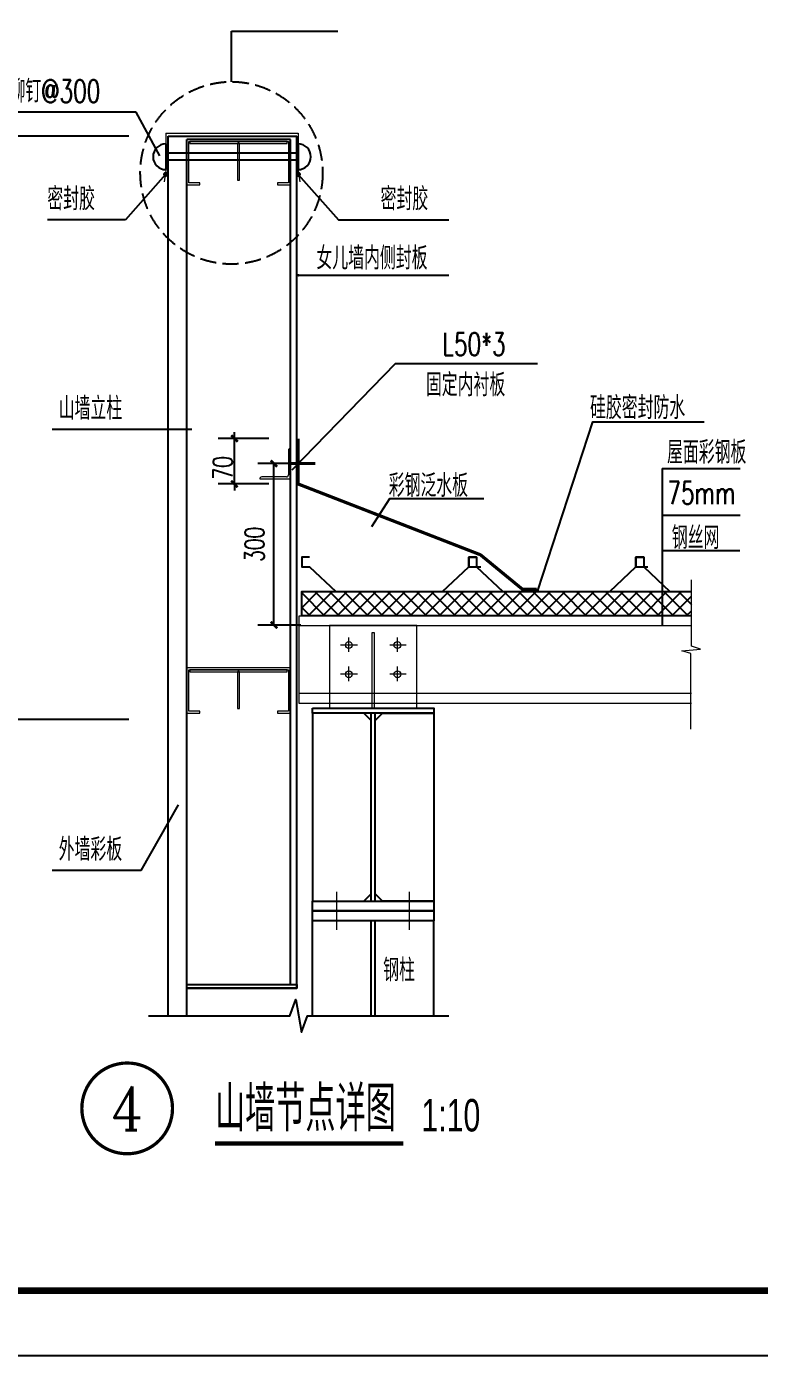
# Model space of a CAD drawing. Extents: x 39560 to 217760, y -140239 to 277665.
# Drawn here: x 136902 to 148218, y -140239 to -119739 of the extents above; entities that cross this region are included whole.
import ezdxf
from ezdxf.enums import TextEntityAlignment as Align

# ---------------------------------------------------------------- set-up
doc = ezdxf.new("R2010")
doc.units = 0
doc.header["$LTSCALE"] = 1000
doc.header["$MEASUREMENT"] = 0
for name, pattern in [('ACAD_ISO02W100', [15, 12, -3]), ('ACAD_ISO04W100', [30.5, 24, -3, 0.5, -3]), ('DASH', [0.35, 0.25, -0.1])]:
    doc.linetypes.add(name, pattern=pattern)
for name, color, linetype in [('AXIS', 3, 'Continuous'), ('DIM_IDEN', 3, 'Continuous'), ('DIM_SYMB', 3, 'Continuous'), ('PUB_DIM', 3, 'Continuous'), ('PUB_HATCH', 8, 'Continuous'), ('PUB_TEXT', 7, 'Continuous'), ('PUB_TITLE', 4, 'Continuous'), ('WINDOW', 4, 'Continuous'), ('包边', 6, 'Continuous'), ('钢梁', 4, 'Continuous')]:
    doc.layers.add(name, color=color, linetype=linetype)
for name, color, linetype, lineweight in [('BOLT', 62, 'Continuous', 18), ('压型钢板', 136, 'Continuous', 5), ('檩条', 200, 'Continuous', 5), ('虚线', 1, 'ACAD_ISO02W100', 13), ('轴线', 1, 'ACAD_ISO04W100', 9), ('钢柱', 4, 'Continuous', 25), ('零部件', 3, 'Continuous', 5)]:
    doc.layers.add(name, color=color, linetype=linetype, lineweight=lineweight)
doc.styles.add('_TCH_LABEL', font='COMPLEX', dxfattribs={"bigfont": 'GBCBIG'})
doc.styles.add('DIM_FONT', font='SIMPLEX', dxfattribs={"width": 0.7, "bigfont": 'GBCBIG'})
doc.styles.add('HZTXT', font='ROMANS.shx', dxfattribs={"width": 0.6, "bigfont": 'HZTXT.shx'})
doc.styles.add('天和', font='天和字符.shx', dxfattribs={"width": 0.7, "bigfont": '天和汉字.shx'})
doc.dimstyles.new('DIMN', dxfattribs={"dimtxt": 300, "dimasz": 100, "dimexe": 250, "dimexo": 300, "dimgap": 150, "dimtad": 1, "dimdec": 0, "dimzin": 0, "dimdsep": 46, "dimtxsty": 'DIM_FONT', "dimblk": 'ARCHTICK', "dimcen": 0.09, "dimclrt": 7, "dimazin": 2, "dimtfac": 1, "dimtdec": 0, "dimtix": 1, "dimtmove": 2, "dimatfit": 3, "dimfxl": 1, "dimtolj": 1, "dimtzin": 0, "dimarcsym": 0})

# ---------------------------------------------------------------- blocks, each defined once
blk = doc.blocks.new('A$C566B0210')
at = {"layer": '檩条'}
for p, q in [((885, 885), (885, 120)), ((945, 0), (945, 945)), ((945, 945), (945, 945)), ((0, 0), (945, 0)), ((0, 0), (0, 0)), ((825, 60), (60, 60))]:
    blk.add_line(p, q, dxfattribs=at)
for centre, start, end in [((945, 885), 90, 180), ((60, 0), 90, 180), ((825, 120), 270, 0)]:
    blk.add_arc(centre, 60, start, end, dxfattribs=at)
blk = doc.blocks.new('_ArchTick')
at = {"color": 0, "linetype": 'ByBlock', "const_width": 0.4}
blk.add_lwpolyline([(-0.5, -0.5), (0.5, 0.5)], dxfattribs=at)
blk = doc.blocks.new('*D82')
at = {"layer": 'Defpoints', "color": 0, "linetype": 'ByBlock', "transparency": 16777216}
for p in [(140112, -126095), (140944, -126095), (140944, -126795)]:
    blk.add_point(p, dxfattribs=at)
at = {"layer": 'PUB_DIM', "color": 0, "linetype": 'ByBlock', "lineweight": -2, "transparency": 16777216}
for p, q in [((140112, -126095), (140112, -125995)), ((140644, -126095), (139862, -126095)), ((140112, -126795), (140112, -126095)), ((140644, -126795), (139862, -126795)), ((140112, -126795), (140112, -126895))]:
    blk.add_line(p, q, dxfattribs=at)
at = {"layer": 'PUB_DIM', "color": 0, "linetype": 'ByBlock', "lineweight": -2, "transparency": 16777216, "xscale": 100, "yscale": 100, "zscale": 100}
for p, rotation in [((140112, -126095), 270), ((140112, -126795), 90)]:
    blk.add_blockref('_ArchTick', p, dxfattribs=dict(at, rotation=rotation))
at = {"layer": 'PUB_DIM', "color": 7, "linetype": 'ByBlock', "transparency": 16777216, "insert": (139932, -126546), "char_height": 300, "attachment_point": 5, "rotation": 90, "style": 'DIM_FONT'}
blk.add_mtext('\\A1;70', dxfattribs=at)
blk = doc.blocks.new('*D83')
at = {"layer": 'Defpoints', "color": 0, "linetype": 'ByBlock', "transparency": 16777216}
for p in [(140722, -126480), (141437, -126480), (141437, -128972)]:
    blk.add_point(p, dxfattribs=at)
at = {"layer": 'PUB_DIM', "color": 0, "linetype": 'ByBlock', "lineweight": -2, "transparency": 16777216}
for p, q in [((141137, -126480), (140472, -126480)), ((140722, -128972), (140722, -126480)), ((141137, -128972), (140472, -128972))]:
    blk.add_line(p, q, dxfattribs=at)
at = {"layer": 'PUB_DIM', "color": 0, "linetype": 'ByBlock', "lineweight": -2, "transparency": 16777216, "xscale": 100, "yscale": 100, "zscale": 100}
for p, rotation in [((140722, -126480), 90), ((140722, -128972), 270)]:
    blk.add_blockref('_ArchTick', p, dxfattribs=dict(at, rotation=rotation))
at = {"layer": 'PUB_DIM', "color": 7, "linetype": 'ByBlock', "transparency": 16777216, "insert": (140422, -127726), "char_height": 300, "attachment_point": 5, "rotation": 90, "style": 'DIM_FONT'}
blk.add_mtext('\\A1;300', dxfattribs=at)

msp = doc.modelspace()

# ---------------------------------------------------------------- hatches: boundary and pattern name
at = {"layer": 'PUB_HATCH'}
h = msp.add_hatch(dxfattribs=at)
h.set_pattern_fill('ANSI37', color=256, scale=100, style=0)
h.set_pattern_definition([(45, (-31941.59, 123416.64), (-112.2532, 112.2532), []), (135, (-31941.59, 123416.64), (-112.2532, -112.2532), [])])
h.paths.add_polyline_path([(147167.24, -128455.019), (146835.658, -128455.019), (141150.658, -128455.019), (141150.658, -128830.019), (147167.24, -128830.019)])
at = {"layer": '压型钢板'}
msp.add_hatch(color=11, dxfattribs=at).paths.add_polyline_path([(144816.934, -128455.019), (144777.738, -128420.428), (144774.416, -128420.428), (144731.341, -128455.019)])

# ---------------------------------------------------------------- linework, layer by layer
at = {"layer": 'AXIS'}
for p, q in [((138481.606, -121430.941, 53780), (136015.921, -121430.941, 53780)), ((138481.606, -130430.941, 53780), (136015.921, -130430.941, 53780))]:
    msp.add_line(p, q, dxfattribs=at)
at = {"layer": 'BOLT'}
for p, q in [((142011.672, -129280.019, 54280), (141751.928, -129280.019, 54280)), ((141878.158, -129385.298, 54280), (141878.158, -129163.287, 54280)), ((142761.672, -129280.019, 54280), (142508.588, -129280.019, 54280)), ((142628.158, -129385.298, 54280), (142628.158, -129163.287, 54280)), ((142011.672, -129730.019, 54280), (141751.928, -129730.019, 54280)), ((141878.158, -129835.298, 54280), (141878.158, -129613.287, 54280)), ((142761.672, -129730.019, 54280), (142508.588, -129730.019, 54280)), ((142628.158, -129835.298, 54280), (142628.158, -129613.287, 54280))]:
    msp.add_line(p, q, dxfattribs=at)
at = {"layer": 'BOLT', "color": 9}
for p, q in [((141690.658, -133671.146, 54280), (141690.658, -133088.946, 54280)), ((142815.658, -133671.146, 54280), (142815.658, -133088.946, 54280))]:
    msp.add_line(p, q, dxfattribs=at)
at = {"layer": 'BOLT'}
for centre in [(141878.158, -129280.019, 54280), (142628.158, -129280.019, 54280), (141878.158, -129730.019, 54280), (142628.158, -129730.019, 54280)]:
    msp.add_circle(centre, 52.5, dxfattribs=at)
at = {"layer": 'DIM_IDEN', "const_width": 50, "elevation": 26890}
msp.add_lwpolyline([(139155.911, -136428.043, 1), (137755.911, -136428.043, 1)], format="xyb", close=True, dxfattribs=at)
at = {"layer": 'DIM_SYMB'}
for p, q in [((146716.859, -126554.962, 54280), (146716.128, -128980.019, 54280)), ((146716.859, -127822.219, 54280), (147912.672, -127822.219, 54280))]:
    msp.add_line(p, q, dxfattribs=at)
at = {"layer": 'DIM_SYMB', "elevation": 54280}
for points in [[(141001.053, -126577.818), (142600.939, -124937.187), (144792.768, -124937.187)], [(144796.545, -128437.025), (145643.28, -125834.336), (147361.951, -125834.336)], [(146716.859, -126554.962), (147919.319, -126554.962)], [(142234.264, -127453.193), (142513.426, -127020.487), (143961.428, -127020.487)], [(146716.859, -127275.736), (147919.319, -127275.736)]]:
    msp.add_lwpolyline(points, dxfattribs=at)
at = {"layer": 'DIM_SYMB', "linetype": 'ByBlock', "elevation": 54280}
msp.add_lwpolyline([(138785.135, -135001.72), (140967.546, -135001.72), (141059.266, -134749.72), (141148.135, -135253.72), (141237.546, -135001.72), (143419.956, -135001.72)], dxfattribs=at)
at = {"layer": 'DIM_SYMB', "const_width": 70, "elevation": 26890}
msp.add_lwpolyline([(139810.855, -136970.157), (142717.233, -136970.157)], dxfattribs=at)
at = {"layer": 'PUB_DIM', "color": 7, "linetype": 'ByBlock'}
for p, q in [((140066.069, -119810.613, 54280), (141706.207, -119810.613, 54280)), ((140066.069, -120590.049, 54280), (140066.069, -119810.613, 54280)), ((138592.671, -121061.347, 54280), (135343.085, -121061.347, 54280)), ((138961.895, -121731.122, 54280), (138592.671, -121061.347, 54280)), ((139049.713, -122019.158, 54280), (138430.884, -122722.727, 54280)), ((141098.029, -122019.158, 54280), (141716.858, -122722.727, 54280)), ((138430.884, -122722.727, 54280), (137223.253, -122722.727, 54280)), ((141716.858, -122722.727, 54280), (143421.019, -122722.727, 54280)), ((141108.101, -123575.601, 54280), (143421.019, -123575.601, 54280))]:
    msp.add_line(p, q, dxfattribs=at)
at = {"layer": 'PUB_DIM', "elevation": 54280}
for points, const_width in [([(139059.241, -122001.574, 1), (139040.185, -122036.743, 1)], 40), ([(141088.501, -122001.574, -1), (141107.557, -122036.743, -1)], 40), ([(141088.101, -123575.601, 1), (141108.101, -123575.601, 1)], 20)]:
    msp.add_lwpolyline(points, format="xyb", close=True, dxfattribs=dict(at, const_width=const_width))
at = {"layer": 'PUB_DIM', "color": 7, "linetype": 'DASH'}
msp.add_circle((140066.069, -121997.259, 54280), 1407.209, dxfattribs=at)
at = {"layer": 'PUB_TEXT'}
for p, q in [((139453.131, -125954.481, 54280), (137300.206, -125954.481, 54280)), ((138669.427, -132759.238, 54280), (139246.792, -131745.66, 54280)), ((138669.427, -132759.238, 54280), (137300.206, -132759.238, 54280))]:
    msp.add_line(p, q, dxfattribs=at)
at = {"layer": 'PUB_TITLE'}
msp.add_lwpolyline([(98959.763, -140239.081), (158359.763, -140239.081), (158359.763, -98239.081), (98959.763, -98239.081)], close=True, dxfattribs=at)
at = {"layer": 'PUB_TITLE', "const_width": 100}
msp.add_lwpolyline([(99959.763, -139239.081), (157359.763, -139239.081), (157359.763, -99239.081), (99959.763, -99239.081)], close=True, dxfattribs=at)
at = {"layer": 'WINDOW', "color": 2}
for p, q in [((139053.511, -121548.921, 54280), (139053.511, -121945.994, 54280)), ((141094.23, -121548.921, 54280), (141094.23, -121945.994, 54280)), ((141094.23, -121692.159, 54280), (139053.511, -121692.159, 54280)), ((141094.23, -121802.458, 54280), (139053.511, -121802.458, 54280))]:
    msp.add_line(p, q, dxfattribs=at)
at = {"layer": 'WINDOW', "elevation": 54280}
msp.add_lwpolyline([(147167.24, -128830.019), (141150.658, -128830.019), (141150.658, -128455.019), (147167.24, -128455.019)], dxfattribs=at)
at = {"layer": 'WINDOW', "color": 2}
for centre, start, end in [((139053.511, -121747.458, 54280), 90, 270), ((141094.23, -121747.458, 54280), 270, 90)]:
    msp.add_arc(centre, 198.537, start, end, dxfattribs=at)
at = {"layer": '包边', "color": 2, "const_width": 50, "elevation": 54280}
msp.add_lwpolyline([(141093.802, -126094.874), (141093.802, -126794.874), (143910.129, -127887.928), (144559.383, -128420.428), (144777.738, -128420.428)], dxfattribs=at)
at = {"layer": '压型钢板', "color": 11}
for q in [(144731.341, -128455.019, 54280), (144816.934, -128455.019, 54280)]:
    msp.add_line((144776.155, -128419.032, 54280), q, dxfattribs=at)
at = {"layer": '檩条'}
for p, q in [((141113.158, -128980.019, 54280), (147167.24, -128980.019, 54280)), ((147167.24, -130030.019, 54280), (141113.158, -130030.019, 54280))]:
    msp.add_line(p, q, dxfattribs=at)
for points, elevation in [([(140775.658, -122180.941), (140975.658, -122180.941), (140975.658, -121480.941), (139375.658, -121480.941), (139375.658, -122180.941), (139575.658, -122180.941), (139575.658, -122150.941), (139405.658, -122150.941), (139405.658, -121510.941), (140945.658, -121510.941), (140945.658, -122150.941), (140775.658, -122150.941)], 54280), ([(140775.658, -130330.941), (140975.658, -130330.941), (140975.658, -129630.941), (139375.658, -129630.941), (139375.658, -130330.941), (139575.658, -130330.941), (139575.658, -130300.941), (139405.658, -130300.941), (139405.658, -129660.941), (140945.658, -129660.941), (140945.658, -130300.941), (140775.658, -130300.941)], 53780)]:
    msp.add_lwpolyline(points, close=True, dxfattribs=dict(at, elevation=elevation))
at = {"layer": '檩条', "const_width": 45, "elevation": 54280}
msp.add_lwpolyline([(140941.077, -126480.019), (141360.374, -126480.019)], dxfattribs=at)
at = {"layer": '檩条', "elevation": 54280}
msp.add_lwpolyline([(147167.24, -130180.019), (143550.658, -130180.019), (143550.658, -130180.019), (141113.158, -130180.019), (141113.158, -128830.019), (147167.24, -128830.019)], dxfattribs=at)
at = {"layer": '虚线', "linetype": 'ACAD_ISO02W100', "ltscale": 0.4, "elevation": 54280}
msp.add_lwpolyline([(142230.658, -129092.519), (142230.658, -130255.019), (142275.658, -130255.019), (142275.658, -129092.519)], close=True, dxfattribs=at)
at = {"layer": '轴线', "color": 7, "linetype": 'ByBlock'}
for p, q in [((139053.511, -121384.624, 54280), (141094.23, -121384.624, 54280)), ((139053.511, -121384.624, 54280), (139053.511, -121957.97, 54280)), ((141094.23, -121384.624, 54280), (141094.23, -121957.97, 54280)), ((139053.511, -121957.97, 54280), (139024.603, -122134.057, 54280)), ((141094.23, -121957.97, 54280), (141123.138, -122134.057, 54280))]:
    msp.add_line(p, q, dxfattribs=at)
at = {"layer": '轴线', "color": 4, "linetype": 'ByBlock'}
for points, elevation in [([(139425.658, -121540.965), (140175.658, -121540.965), (140175.658, -121510.965), (139425.658, -121510.941)], 54280), ([(140160.658, -122110.967), (140190.658, -122110.967), (140190.658, -121540.965), (140160.658, -121540.965)], 54280), ([(140175.658, -121540.965), (140925.658, -121540.965), (140925.658, -121510.941), (140175.658, -121510.941)], 54280), ([(139425.658, -129690.965), (140175.658, -129690.965), (140175.658, -129660.965), (139425.658, -129660.941)], 53780), ([(140160.658, -130260.967), (140190.658, -130260.967), (140190.658, -129690.965), (140160.658, -129690.965)], 53780), ([(140175.658, -129690.965), (140925.658, -129690.965), (140925.658, -129660.941), (140175.658, -129660.941)], 53780)]:
    msp.add_lwpolyline(points, close=True, dxfattribs=dict(at, elevation=elevation))
at = {"layer": '钢柱'}
for p, q in [((139088.158, -121430.941, 54280), (141075.658, -121430.941, 54280)), ((140975.658, -121480.941, 54280), (139375.658, -121480.941, 54280)), ((139375.658, -124916.781, 54280), (139375.658, -121480.941, 54280)), ((140975.658, -124916.781, 54280), (140975.658, -121480.941, 54280)), ((141075.658, -124916.781, 54280), (141075.658, -121430.941, 54280)), ((139375.658, -135001.72, 54280), (139375.658, -124916.781, 54280)), ((140975.658, -134516.032, 54280), (140975.658, -124916.781, 54280)), ((141075.658, -134576.032, 54280), (141075.658, -124916.781, 54280))]:
    msp.add_line(p, q, dxfattribs=at)
at = {"layer": '钢柱', "elevation": 54280}
for points in [[(139088.158, -124916.781), (139088.158, -121430.941)], [(139088.158, -135001.72), (139088.158, -124916.781)], [(141270.658, -127922.519), (141150.658, -127922.519), (141150.658, -128072.519), (141270.658, -128072.519), (141675.658, -128455.019), (143325.658, -128455.019), (143730.658, -128072.519), (143730.658, -127922.519), (143850.658, -127922.519), (143850.658, -128072.519), (143914.675, -128072.519)], [(143850.658, -127922.519), (143730.658, -127922.519), (143730.658, -128072.519), (143850.658, -128072.519), (144255.658, -128455.019), (145905.658, -128455.019), (146310.658, -128072.519), (146310.658, -127922.519), (146430.658, -127922.519), (146430.658, -128072.519), (146494.675, -128072.519)], [(146430.658, -127922.519), (146310.658, -127922.519), (146310.658, -128072.519), (146430.658, -128072.519), (146835.658, -128455.019), (147167.24, -128455.019)]]:
    msp.add_lwpolyline(points, dxfattribs=at)
at = {"layer": '钢梁'}
for p, q in [((142223.158, -133232.519, 54280), (142223.158, -130330.019, 54280)), ((142283.158, -133232.519, 54280), (142283.158, -130330.019, 54280)), ((141315.658, -135001.72, 54280), (141315.658, -133532.519, 54280)), ((142223.158, -135001.72, 54280), (142223.158, -133532.519, 54280)), ((142283.158, -135001.72, 54280), (142283.158, -133532.519, 54280)), ((143190.658, -135001.72, 54280), (143190.658, -133532.519, 54280))]:
    msp.add_line(p, q, dxfattribs=at)
at = {"layer": '钢梁', "elevation": 54280}
for points in [[(141315.658, -130255.019), (143190.658, -130255.019), (143190.658, -130330.019), (141315.658, -130330.019)], [(142110.658, -130330.019), (141315.658, -130330.019), (141315.658, -133232.519), (142110.658, -133232.519), (142223.158, -133120.019), (142223.158, -130442.519)], [(142395.658, -130330.019), (143190.658, -130330.019), (143190.658, -133232.519), (142395.658, -133232.519), (142283.158, -133120.019), (142283.158, -130442.519)], [(141315.658, -133232.519), (143190.658, -133232.519), (143190.658, -133382.519), (141315.658, -133382.519)], [(141315.658, -133382.519), (143190.658, -133382.519), (143190.658, -133532.519), (141315.658, -133532.519)], [(139375.658, -134516.032), (141075.658, -134516.032), (141075.658, -134576.032), (139375.658, -134576.032)], [(139375.658, -134576.032), (141075.658, -134576.032), (141075.658, -134576.032), (139375.658, -134576.032)]]:
    msp.add_lwpolyline(points, close=True, dxfattribs=at)
at = {"layer": '零部件', "elevation": 54280}
msp.add_lwpolyline([(147158.905, -130580.246), (147158.905, -129411.855), (147017.754, -129369.492), (147308.228, -129345.239), (147167.24, -129295.276), (147167.24, -128275.763)], dxfattribs=at)
at = {"layer": '零部件', "linetype": 'ACAD_ISO02W100', "ltscale": 0.4, "elevation": 54280}
msp.add_lwpolyline([(141578.158, -128980.019), (141578.158, -130255.019), (142928.158, -130255.019), (142928.158, -128980.019)], close=True, dxfattribs=at)

# ---------------------------------------------------------------- block references
at = {"layer": '檩条', "xscale": 0.5, "yscale": 0.5, "zscale": 0.5}
msp.add_blockref('A$C566B0210', (140503.158, -126716.768, 54280), dxfattribs=at)

# ---------------------------------------------------------------- texts
at = {"layer": 'PUB_TEXT', "width": 0.7}
for s, height, style, p in [('%%C4X10拉铆钉@300', 350, 'HZTXT', (135343.085, -120911.347, 54280)), ('密封胶', 350, 'HZTXT', (137223.253, -122572.727, 54280)), ('密封胶', 350, 'HZTXT', (142368.707, -122572.727, 54280)), ('女儿墙内侧封板', 350, 'HZTXT', (141377.961, -123486.495, 54280)), ('L50*3', 350, 'HZTXT', (143322.981, -124814.82, 54280)), ('固定内衬板', 350, 'HZTXT', (143067.996, -125441.965, 54280)), ('山墙立柱', 350, 'HZTXT', (137398.556, -125804.481, 54280)), ('硅胶密封防水', 350, 'HZTXT', (145601.777, -125794.431, 54280)), ('屋面彩钢板', 350, 'HZTXT', (146790.9, -126481.901, 54280)), ('彩钢泛水板', 350, 'HZTXT', (142493.74, -126994.528, 54280)), ('75mm', 350, 'HZTXT', (146796.621, -127107.792, 54280)), ('钢丝网', 350, 'HZTXT', (146864.757, -127800.8, 54280)), ('外墙彩板', 350, 'HZTXT', (137398.556, -132609.238, 54280)), ('钢柱', 350, 'HZTXT', (142408.374, -134470.085, 54280)), ('山墙节点详图', 700, '天和', (139810.855, -136783.833, 54280)), ('1:10', 500, '天和', (142997.233, -136783.833, 54280))]:
    msp.add_text(s, height=height, dxfattribs=dict(at, style=style)).set_placement(p)
at = {"layer": 'PUB_TEXT', "style": '_TCH_LABEL', "width": 0.971098}
msp.add_text('4', height=675.265, dxfattribs=at).set_placement((138206.102, -136765.675, 26890), (138705.72, -136765.675, 26890), align=Align.FIT)

# ---------------------------------------------------------------- dimensions: what is measured, and where the dimension line sits
at = {"layer": 'PUB_DIM', "linetype": 'ByBlock'}
dim = msp.add_linear_dim(base=(140111.7, -126094.874, 54280), p1=(140943.802, -126794.874, 54280), p2=(140943.802, -126094.874, 54280), angle=90, text='70', dimstyle='DIMN', dxfattribs=at)
dim.commit()
dim.dimension.update_dxf_attribs({"geometry": '*D82', "text_midpoint": (139931.604, -126546.433, 54280), "dimtype": 129})
dim = msp.add_aligned_dim(p1=(141436.867, -128971.94, 54280), p2=(141436.867, -126480.019, 54280), distance=715.091, text='300', dimstyle='DIMN', dxfattribs=at)
dim.commit()
dim.dimension.update_dxf_attribs({"geometry": '*D83', "text_midpoint": (140421.776, -127725.98, 54280)})

doc.saveas('drawing.dxf')
